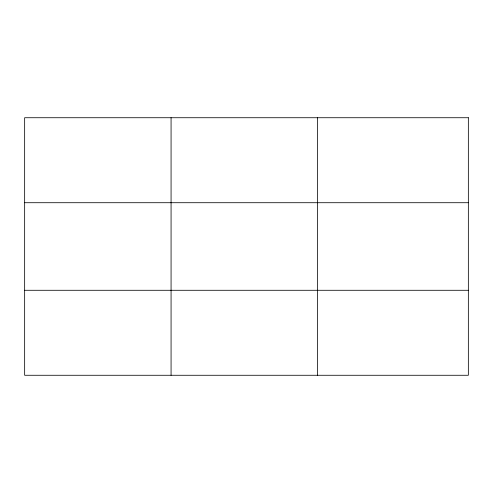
<?xml version="1.0" encoding="UTF-8"?>
<svg xmlns="http://www.w3.org/2000/svg" width="493" height="493" viewBox="0 0 493 493"><rect width="100%" height="100%" fill="white"/><g stroke="black" fill="none" stroke-linecap="round" stroke-linejoin="round"><path stroke-width="0.74" d="M171.071 375.272L171.071 117.728M317.492 375.272L317.492 117.728M24.65 202.715L468.35 202.715M24.65 290.285L468.35 290.285M468.35 117.728L468.35 375.272L24.65 375.272L24.65 117.728L468.35 117.728"/></g></svg>
